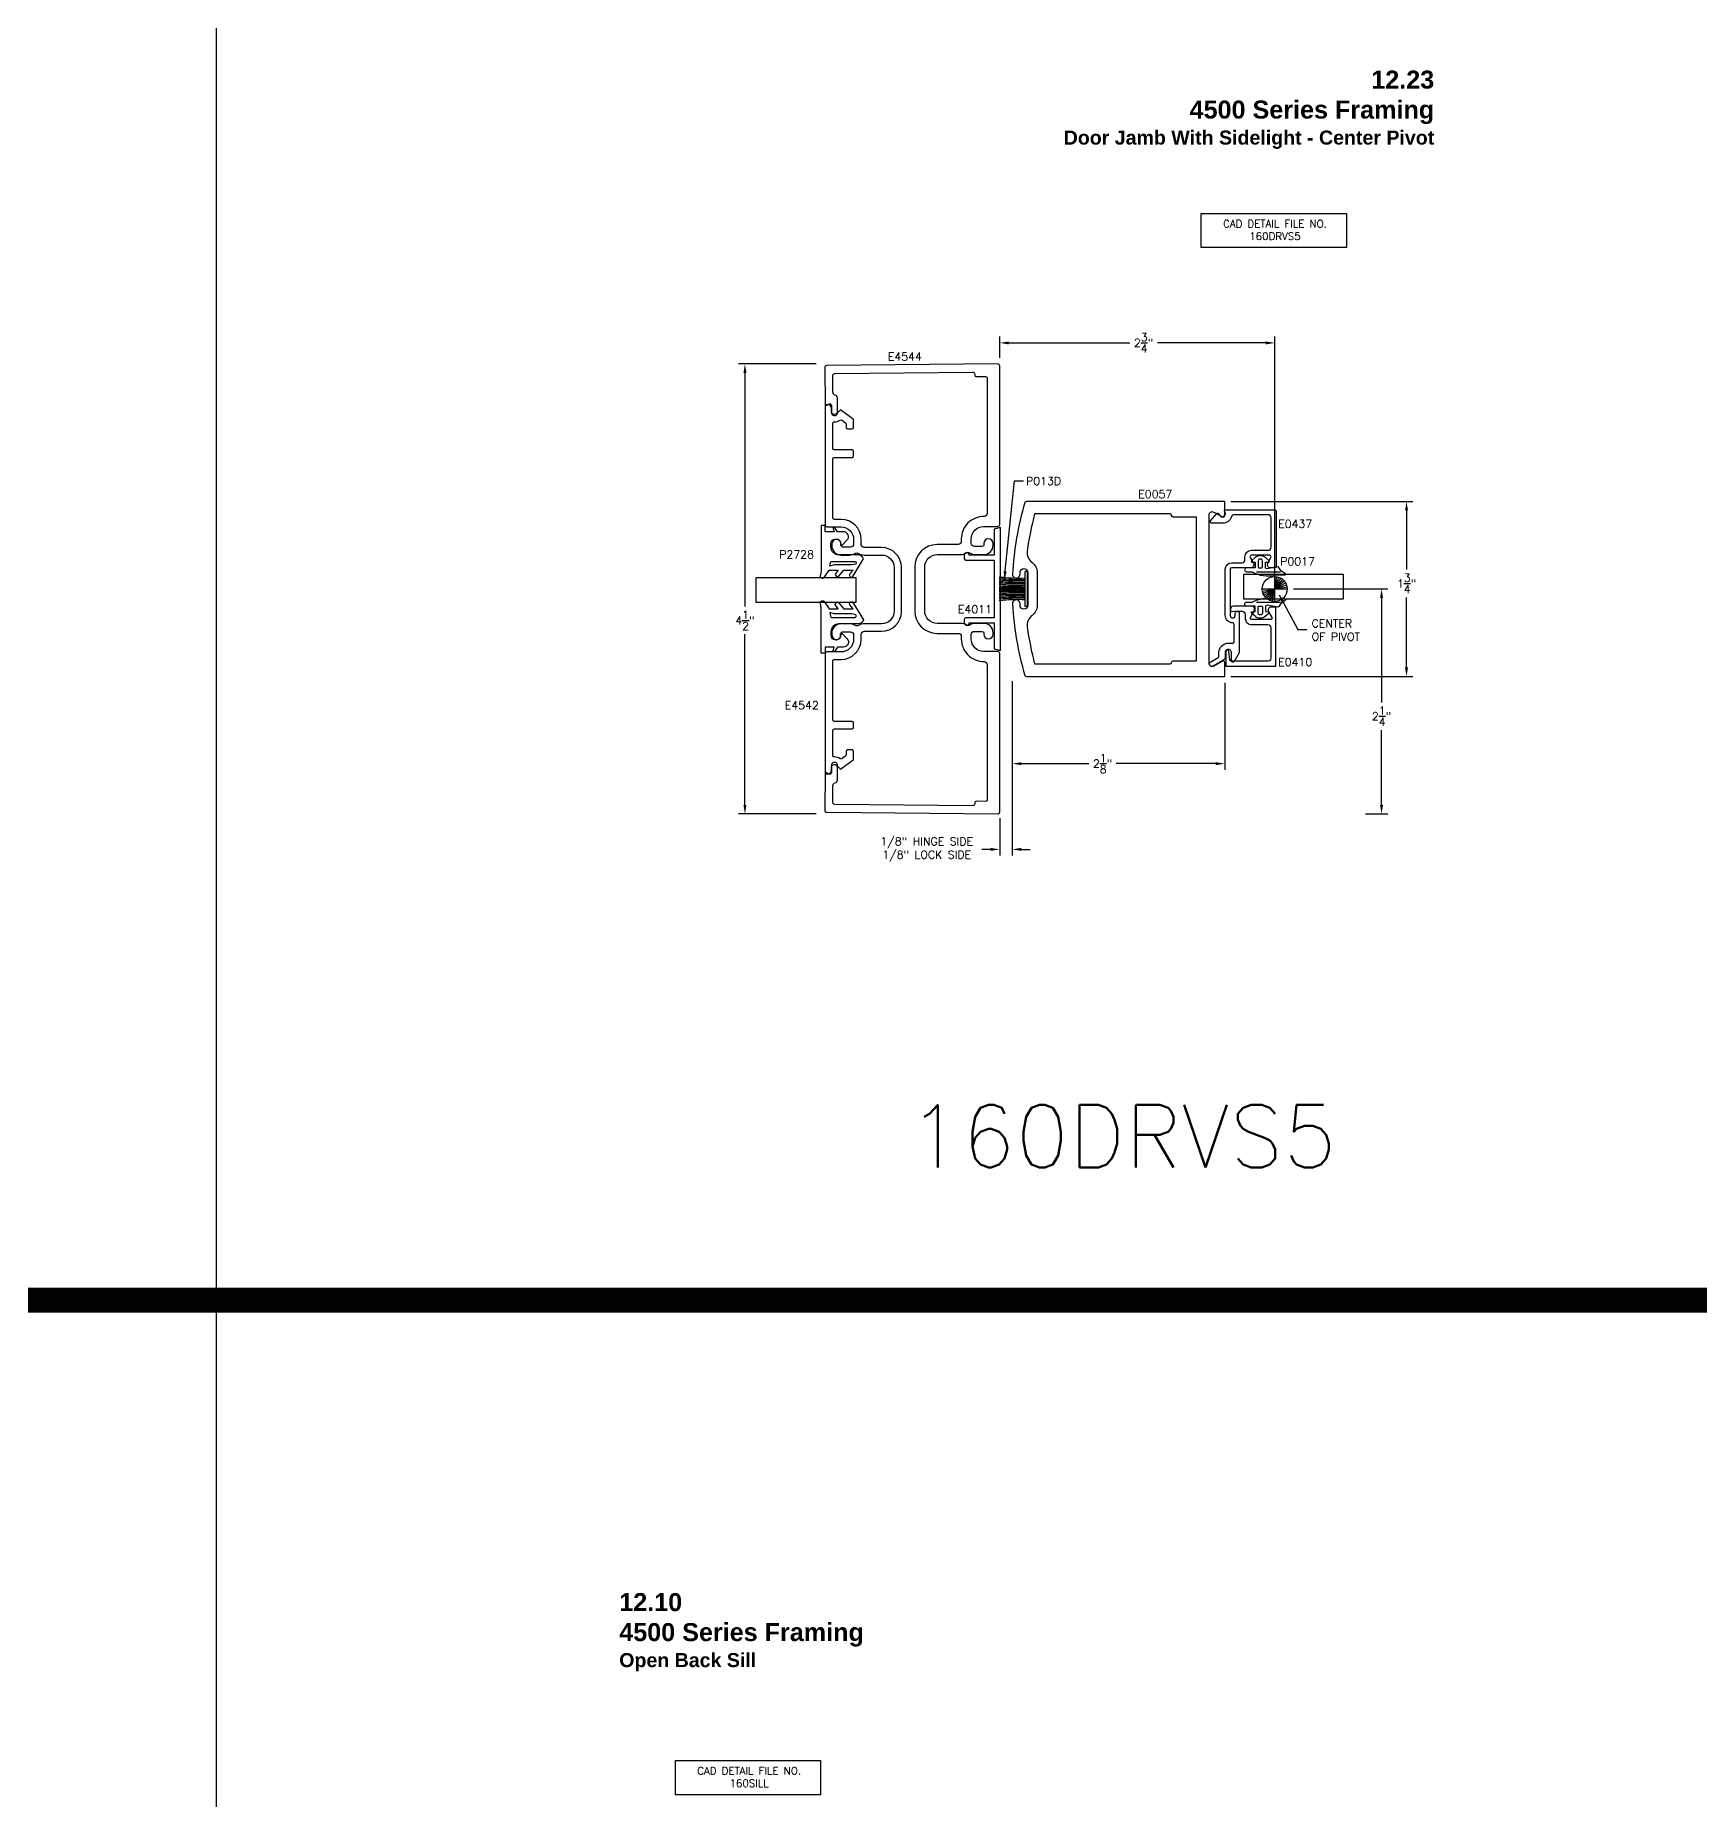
# Model space of a CAD drawing. Extents: x 0 to 139, y 0 to 75.
# Drawn here: x 89.1 to 105.74, y 39.88 to 57.53 of the extents above; entities that cross this region are included whole.
import ezdxf

# ---------------------------------------------------------------- set-up
doc = ezdxf.new("R2010")
doc.units = 0
doc.header["$MEASUREMENT"] = 0
doc.header["$PDMODE"] = 3
doc.layers.get('DEFPOINTS').update_dxf_attribs({"linetype": 'CONTINUOUS'})
for name, color, linetype in [('R-ANNO-DIMS', 3, 'CONTINUOUS'), ('R-ANNO-TEXT', 6, 'CONTINUOUS'), ('R-DET1', 4, 'CONTINUOUS'), ('R-DET2', 2, 'CONTINUOUS'), ('R-OTLN', 1, 'CONTINUOUS'), ('R-PAT1', 5, 'CONTINUOUS'), ('TITLE', 7, 'CONTINUOUS')]:
    doc.layers.add(name, color=color, linetype=linetype)
doc.styles.get("Standard").update_dxf_attribs({"font": 'simplex'})
doc.dimstyles.new('1X', dxfattribs={"dimscale": 0, "dimtxt": 0.08, "dimasz": 0.09, "dimexe": 0.0625, "dimexo": 0.0625, "dimgap": 0.045, "dimtad": 0, "dimtih": 1, "dimtoh": 1, "dimdec": 4, "dimzin": 4, "dimtxsty": 'STANDARD', "dimcen": 0, "dimazin": 3, "dimtfac": 1, "dimtdec": 4, "dimtofl": 0, "dimtmove": 0, "dimatfit": 3, "dimtolj": 1, "dimtzin": 4})

# ---------------------------------------------------------------- blocks, each defined once
blk = doc.blocks.new('*D34')
at = {"layer": 'DEFPOINTS', "color": 0}
for p in [(98.87, 51.131), (100.995, 51.115), (98.87, 50.243)]:
    blk.add_point(p, dxfattribs=at)
at = {"layer": 'R-ANNO-DIMS', "color": 0}
for p, q in [((98.87, 51.068), (98.87, 50.18)), ((100.995, 51.052), (100.995, 50.18)), ((98.96, 50.243), (99.637, 50.243)), ((100.905, 50.243), (99.909, 50.243))]:
    blk.add_line(p, q, dxfattribs=at)
for points in [[(98.96, 50.258), (98.96, 50.228), (98.87, 50.243)], [(100.905, 50.258), (100.905, 50.228), (100.995, 50.243)]]:
    blk.add_solid(points, dxfattribs=at)
at = {"layer": 'R-ANNO-DIMS', "color": 0, "insert": (99.773, 50.243), "char_height": 0.08, "attachment_point": 5}
blk.add_mtext('\\A1;2{\\H1.000000x;\\S1/8;}"', dxfattribs=at)
blk = doc.blocks.new('*D35')
at = {"layer": 'DEFPOINTS', "color": 0}
for p in [(101.495, 54.45), (98.745, 54.24), (101.495, 51.99)]:
    blk.add_point(p, dxfattribs=at)
at = {"layer": 'R-ANNO-DIMS', "color": 0}
for p, q in [((98.745, 54.302), (98.745, 54.513)), ((98.835, 54.45), (100.045, 54.45)), ((101.405, 54.45), (100.321, 54.45)), ((101.495, 52.052), (101.495, 54.513))]:
    blk.add_line(p, q, dxfattribs=at)
for points in [[(98.835, 54.465), (98.835, 54.435), (98.745, 54.45)], [(101.405, 54.465), (101.405, 54.435), (101.495, 54.45)]]:
    blk.add_solid(points, dxfattribs=at)
at = {"layer": 'R-ANNO-DIMS', "color": 0, "insert": (100.183, 54.45), "char_height": 0.08, "attachment_point": 5}
blk.add_mtext('\\A1;2{\\H1.000000x;\\S3/4;}"', dxfattribs=at)
blk = doc.blocks.new('*D36')
at = {"layer": 'DEFPOINTS', "color": 0}
for p in [(96.197, 54.24), (96.97, 54.24), (96.973, 49.74)]:
    blk.add_point(p, dxfattribs=at)
at = {"layer": 'R-ANNO-DIMS', "color": 0}
for p, q in [((96.908, 54.24), (96.134, 54.24)), ((96.197, 54.15), (96.197, 51.813)), ((96.197, 49.83), (96.197, 51.537)), ((96.91, 49.74), (96.134, 49.74))]:
    blk.add_line(p, q, dxfattribs=at)
for points in [[(96.182, 54.15), (96.212, 54.15), (96.197, 54.24)], [(96.182, 49.83), (96.212, 49.83), (96.197, 49.74)]]:
    blk.add_solid(points, dxfattribs=at)
at = {"layer": 'R-ANNO-DIMS', "color": 0, "insert": (96.197, 51.675), "char_height": 0.08, "attachment_point": 5}
blk.add_mtext('\\A1;4{\\H1.000000x;\\S1/2;}"', dxfattribs=at)
blk = doc.blocks.new('*D37')
at = {"layer": 'DEFPOINTS', "color": 0}
for p in [(100.995, 52.865), (102.813, 52.865), (100.995, 51.115)]:
    blk.add_point(p, dxfattribs=at)
at = {"layer": 'R-ANNO-DIMS', "color": 0}
for p, q in [((101.057, 52.865), (102.875, 52.865)), ((102.813, 52.775), (102.813, 52.183)), ((102.813, 51.205), (102.813, 51.906)), ((101.057, 51.115), (102.875, 51.115))]:
    blk.add_line(p, q, dxfattribs=at)
for points in [[(102.798, 52.775), (102.828, 52.775), (102.813, 52.865)], [(102.798, 51.205), (102.828, 51.205), (102.813, 51.115)]]:
    blk.add_solid(points, dxfattribs=at)
at = {"layer": 'R-ANNO-DIMS', "color": 0, "insert": (102.813, 52.044), "char_height": 0.08, "attachment_point": 5}
blk.add_mtext('\\A1;1{\\H1.000000x;\\S3/4;}"', dxfattribs=at)
blk = doc.blocks.new('*D38')
at = {"layer": 'DEFPOINTS', "color": 0}
for p in [(101.62, 51.99), (102.563, 51.99), (102.339, 49.74)]:
    blk.add_point(p, dxfattribs=at)
at = {"layer": 'R-ANNO-DIMS', "color": 0}
for p, q in [((101.682, 51.99), (102.625, 51.99)), ((102.563, 51.9), (102.563, 50.855)), ((102.563, 49.83), (102.563, 50.578)), ((102.402, 49.74), (102.625, 49.74))]:
    blk.add_line(p, q, dxfattribs=at)
for points in [[(102.548, 51.9), (102.578, 51.9), (102.563, 51.99)], [(102.548, 49.83), (102.578, 49.83), (102.563, 49.74)]]:
    blk.add_solid(points, dxfattribs=at)
at = {"layer": 'R-ANNO-DIMS', "color": 0, "insert": (102.563, 50.717), "char_height": 0.08, "attachment_point": 5}
blk.add_mtext('\\A1;2{\\H1.000000x;\\S1/4;}"', dxfattribs=at)
blk = doc.blocks.new('P013D')
at = {"layer": 'R-DET2'}
for p, q in [((36.7, 50.764), (36.7, 51.114)), ((36.725, 51.114), (36.7, 51.114)), ((36.725, 50.764), (36.725, 51.114)), ((36.7, 50.939), (36.441, 50.939)), ((36.725, 50.764), (36.7, 50.764))]:
    blk.add_line(p, q, dxfattribs=at)
for centre, radius, start, end in [((36.643, 53.016), 1.969, 264.1137, 271.6641), ((36.643, 53.002), 1.969, 264.1137, 271.6641), ((36.63, 53.683), 2.661, 265.9222, 271.5038), ((36.63, 53.668), 2.661, 265.9222, 271.5038), ((36.619, 54.647), 3.652, 267.204, 271.2698), ((36.619, 54.632), 3.652, 267.204, 271.2698), ((36.574, 55.853), 4.887, 268.4408, 271.4785), ((36.562, 59.696), 8.744, 269.2078, 270.9054), ((36.562, 42.182), 8.744, 89.0946, 90.7922), ((36.574, 46.026), 4.887, 88.5215, 91.5592), ((36.619, 47.247), 3.652, 88.7302, 92.796), ((36.619, 47.232), 3.652, 88.7302, 92.796), ((36.63, 48.21), 2.661, 88.4962, 94.0778), ((36.63, 48.195), 2.661, 88.4962, 94.0778), ((36.643, 48.876), 1.969, 88.3359, 95.8863), ((36.643, 48.862), 1.969, 88.3359, 95.8863)]:
    blk.add_arc(centre, radius, start, end, dxfattribs=at)
blk = doc.blocks.new('*D136')
at = {"layer": 'DEFPOINTS', "color": 0}
for p in [(98.87, 51.068), (98.745, 49.76), (98.745, 49.386)]:
    blk.add_point(p, dxfattribs=at)
at = {"layer": 'R-ANNO-DIMS', "color": 0, "linetype": 'BYBLOCK'}
for p, q in [((98.87, 51.006), (98.87, 49.324)), ((98.745, 49.697), (98.745, 49.324)), ((98.655, 49.386), (98.565, 49.386)), ((98.96, 49.386), (99.05, 49.386))]:
    blk.add_line(p, q, dxfattribs=at)
at = {"layer": 'R-ANNO-DIMS', "color": 0}
for points in [[(98.655, 49.401), (98.655, 49.371), (98.745, 49.386)], [(98.96, 49.401), (98.96, 49.371), (98.87, 49.386)]]:
    blk.add_solid(points, dxfattribs=at)
at = {"layer": 'R-ANNO-DIMS', "color": 0, "insert": (98.015, 49.386), "char_height": 0.08, "attachment_point": 5}
blk.add_mtext('\\A1;1/8" HINGE SIDE\\P1/8" LOCK SIDE', dxfattribs=at)
blk = doc.blocks.new('P2728_GASKET')
at = {"layer": 'R-DET2'}
blk.add_lwpolyline([(86.461, 33.362), (86.567, 33.537, 0.301952), (86.52, 33.577), (86.32, 33.577, -0.414214), (86.24, 33.657), (86.24, 33.695, -0.388879), (86.276, 33.735), (86.292, 33.736, -0.440011), (86.336, 33.696), (86.336, 33.682, 0.668179), (86.353, 33.675), (86.401, 33.724, 0.668179), (86.366, 33.809), (86.307, 33.809), (86.279, 33.849, 0.836323), (86.264, 33.842), (86.273, 33.809), (86.189, 33.809, -0.414214), (86.183, 33.815), (86.183, 33.865, 0.414214), (86.177, 33.871), (86.149, 33.871, 0.414214), (86.143, 33.865), (86.143, 33.427, -0.083245), (86.135, 33.378), (86.135, 33.378)], format="xyb", dxfattribs=at)
for points in [[(86.174, 33.352), (86.223, 33.426), (86.314, 33.426), (86.283, 33.384)], [(86.313, 33.359), (86.371, 33.426), (86.462, 33.426), (86.431, 33.388)]]:
    blk.add_lwpolyline(points, dxfattribs=at)
blk.add_lwpolyline([(86.235, 33.499, -0.372312), (86.249, 33.512), (86.48, 33.512, -0.668179), (86.49, 33.486), (86.448, 33.478), (86.274, 33.478), (86.23, 33.465)], format="xyb", close=True, dxfattribs=at)
at = {"layer": 'R-DET2', "ltscale": 0.1}
for centre, radius, start, end in [((86.157, 33.369), 0.0237, 157.7655, 314.5007), ((86.313, 33.388), 0.0297, 188.4603, 270), ((86.446, 33.375), 0.0199, 139.7022, 319.7022)]:
    blk.add_arc(centre, radius, start, end, dxfattribs=at)

msp = doc.modelspace()

# ---------------------------------------------------------------- linework, layer by layer
at = {"layer": 'R-ANNO-TEXT'}
for points in [[(100.76082, 55.74467), (102.2123, 55.74467), (102.2123, 55.40261), (100.76082, 55.40261)], [(95.5025, 40.27599), (96.95398, 40.27599), (96.95398, 39.93392), (95.5025, 39.93392)]]:
    msp.add_lwpolyline(points, close=True, dxfattribs=at)
at = {"layer": 'R-DET1'}
msp.add_lwpolyline([(97.08973, 53.30527), (97.26873, 53.30527, 0.41421356), (97.28373, 53.32027), (97.28373, 53.36527, 0.41421356), (97.26873, 53.38027), (97.08973, 53.38027, -0.41421356), (97.07473, 53.39527), (97.07473, 53.6453, -0.42149533), (97.09011, 53.6603, 0.15272988), (97.15095, 53.67769, -0.31517925), (97.16815, 53.67718), (97.20269, 53.65147, -0.23702968), (97.20873, 53.63944), (97.20873, 53.60527, 0.41421356), (97.22373, 53.59027), (97.26873, 53.59027, 0.41421356), (97.28373, 53.60527), (97.28373, 53.67711, 0.23703242), (97.27769, 53.68914), (97.15258, 53.78227), (97.11465, 53.74435, -0.66817877), (97.06173, 53.76627), (97.06173, 53.79827, 0.41421375), (97.03073, 53.82927), (96.99973, 53.82927), (96.99973, 52.62527, 0.41421356), (97.01473, 52.61027), (97.15873, 52.61027, -0.41421356), (97.28373, 52.48527), (97.28373, 52.44027, -0.41421356), (97.25273, 52.40927), (97.17373, 52.40927, -0.41421356), (97.15873, 52.42427), (97.15873, 52.43877, 1), (97.06573, 52.43877), (97.06573, 52.42227, 0.41421356), (97.15873, 52.32927), (97.23873, 52.32927, 0.13191612), (97.30135, 52.34608, -0.2782092), (97.33336, 52.3455, 0.14111415), (97.38973, 52.32927), (97.56273, 52.32927, -0.41421356), (97.68773, 52.20427), (97.68773, 51.76627, -0.41421356), (97.56273, 51.64127), (97.38973, 51.64127, 0.14111415), (97.33336, 51.62503, -0.2782092), (97.30135, 51.62445, 0.13191612), (97.23873, 51.64127), (97.15873, 51.64127, 0.41421356), (97.06573, 51.54827), (97.06573, 51.53177, 1), (97.15873, 51.53177), (97.15873, 51.54627, -0.41421356), (97.17373, 51.56127), (97.25273, 51.56127, -0.41421356), (97.28373, 51.53027), (97.28373, 51.48527, -0.41421356), (97.15873, 51.36027), (97.01473, 51.36027, 0.41421356), (96.99973, 51.34527), (96.99973, 50.14127), (97.03073, 50.14127, 0.41421375), (97.06173, 50.17227), (97.06173, 50.20427, -0.66817877), (97.11465, 50.22619), (97.15258, 50.18827), (97.27769, 50.28139, 0.23703242), (97.28373, 50.29342), (97.28373, 50.36527, 0.41421356), (97.26873, 50.38027), (97.22373, 50.38027, 0.41421356), (97.20873, 50.36527), (97.20873, 50.3311, -0.23702968), (97.20269, 50.31906), (97.16815, 50.29335, -0.31517925), (97.15095, 50.29285, 0.15272988), (97.09011, 50.31023, -0.42149533), (97.07473, 50.32523), (97.07473, 50.57527, -0.41421356), (97.08973, 50.59027), (97.26873, 50.59027, 0.41421356), (97.28373, 50.60527), (97.28373, 50.65027, 0.41421356), (97.26873, 50.66527), (97.08973, 50.66527, -0.41421356), (97.07473, 50.68027), (97.07473, 51.27027, -0.41421356), (97.08973, 51.28527), (97.15873, 51.28527, 0.41421356), (97.35873, 51.48527), (97.35873, 51.53527, -0.41421356), (97.38973, 51.56627), (97.56273, 51.56627, 0.41421356), (97.76273, 51.76627), (97.76273, 52.20427, 0.41421356), (97.56273, 52.40427), (97.38973, 52.40427, -0.41421356), (97.35873, 52.43527), (97.35873, 52.48527, 0.41421356), (97.15873, 52.68527), (97.08973, 52.68527, -0.41421356), (97.07473, 52.70027), (97.07473, 53.29027, -0.41421356)], format="xyb", close=True, dxfattribs=at)
for points in [[(100.99947, 51.72555), (100.99947, 52.18655, -0.41421356), (101.06447, 52.25155), (101.16648, 52.25155, 0.41421356), (101.19748, 52.28255), (101.19748, 52.31155, -0.41421356), (101.26248, 52.37655), (101.42847, 52.37655, 0.41421356), (101.45947, 52.40755), (101.45947, 52.70155, 0.41421356), (101.42847, 52.73255), (101.09143, 52.73255, 0.32566273), (101.06192, 52.71105, -0.32566273), (100.9734, 52.64655), (100.86502, 52.64655, -0.63707026), (100.85353, 52.67119), (100.91448, 52.74383, -0.47797252), (100.93004, 52.74353), (100.94562, 52.72346, 0.86906798), (100.9989, 52.75397), (100.99295, 52.76884, -0.53050876), (101.00224, 52.78255), (101.49447, 52.78255, -0.41421356), (101.50947, 52.76755), (101.50947, 52.21655, -0.41421356), (101.49447, 52.20155), (101.45198, 52.20155, -0.57735903), (101.42513, 52.24805), (101.45746, 52.30405, 0.57735903), (101.44447, 52.32655), (101.26249, 52.32655, 0.57734117), (101.24949, 52.30405), (101.28182, 52.24805, -0.57734117), (101.25498, 52.20155), (101.06447, 52.20155, 0.41421356), (101.04947, 52.18655), (101.04947, 51.72555, 1), (101.09947, 51.72555), (101.09947, 51.74755, -1), (101.13947, 51.74755), (101.13947, 51.35055), (101.08946, 51.26393, -0.76733083), (101.06147, 51.27143), (101.06147, 51.35508, 1.00570395), (100.99947, 51.35543), (100.99947, 51.29643, -0.26794617), (100.99197, 51.28344), (100.87997, 51.21878, -0.99997534), (100.85497, 51.26208), (100.92997, 51.30539, 0.26794235), (100.93747, 51.31838), (100.93747, 51.35544, -0.41421356), (101.03047, 51.44844), (101.07447, 51.44844, 0.41421356), (101.08947, 51.46344), (101.08947, 51.63555, 0.41421194), (101.07447, 51.65055, -0.41421194), (100.99947, 51.72555)], [(101.04697, 51.28025), (101.03645, 51.36591, 0.94070735), (101.00656, 51.36408), (101.00656, 51.21708), (101.50656, 51.21708), (101.50656, 51.80808), (101.45925, 51.80808, 0.57735031), (101.43241, 51.76158), (101.46474, 51.70558, -0.57734995), (101.45175, 51.68308), (101.2646, 51.68308, -0.57735006), (101.25161, 51.70558), (101.28971, 51.77158, 0.57735393), (101.26287, 51.81808), (101.08256, 51.81808, 0.41421356), (101.05156, 51.78708), (101.05156, 51.77969, 0.45599114), (101.06866, 51.76484), (101.09156, 51.76808), (101.1686, 51.76808, -0.41421356), (101.1996, 51.73708), (101.1996, 51.69827, 0.41573472), (101.26475, 51.63308), (101.42556, 51.63308, -0.41421356), (101.45656, 51.60208), (101.45656, 51.29808, -0.41421356), (101.42556, 51.26708), (101.06186, 51.26708, -0.37886689), (101.04697, 51.28025)]]:
    msp.add_lwpolyline(points, format="xyb", dxfattribs=at)
at = {"layer": 'R-DET1', "color": 4, "linetype": 'CONTINUOUS'}
msp.add_lwpolyline([(98.40564, 51.70083, 0.41421356), (98.39064, 51.68583), (98.39064, 51.65083, 0.999994), (98.44064, 51.65083), (98.68964, 51.65083), (98.68964, 51.39144), (98.75164, 51.37483), (98.75164, 52.60483), (98.68964, 52.58822), (98.68964, 52.32883), (98.44064, 52.32883, 0.999994), (98.39064, 52.32883), (98.39064, 52.29383, 0.41421356), (98.40564, 52.27883), (98.68964, 52.27883), (98.68964, 51.70083), (98.40564, 51.70083)], format="xyb", dxfattribs=at)
at = {"layer": 'R-DET2'}
for points in [[(101.49595, 52.12771), (101.59406, 52.1298, 0.47703701), (101.60384, 52.14188, -0.16906349), (101.53494, 52.20383, 0.37880884), (101.52429, 52.21171), (101.41897, 52.1925, -0.34624191), (101.4031, 52.20246), (101.4031, 52.25655), (101.43329, 52.25766, 0.6086559), (101.4387, 52.2708), (101.40214, 52.30311, 0.37861709), (101.29905, 52.30311), (101.2625, 52.2708, 0.6086559), (101.2679, 52.25766), (101.2981, 52.25655), (101.2981, 52.20155), (101.2131, 52.20155, 1), (101.2131, 52.16155), (101.26814, 52.16155, 0.18932511)], [(101.3431, 52.2876, 0.34199871), (101.3281, 52.26823), (101.3281, 52.20955, 0.41421356), (101.3361, 52.20155), (101.3651, 52.20155, 0.41421356), (101.3731, 52.20955), (101.3731, 52.26823, 0.34199871), (101.3581, 52.2876, 0.12701665)], [(101.49595, 51.89301), (101.59406, 51.88983, -0.47703701), (101.60384, 51.87775, 0.16906349), (101.53494, 51.81579, -0.37880884), (101.52428, 51.80791), (101.41897, 51.82713, 0.34624191), (101.4031, 51.81717), (101.4031, 51.76308), (101.43329, 51.76197, -0.6086559), (101.4387, 51.74882), (101.40214, 51.71651, -0.37861709), (101.29905, 51.71651), (101.2625, 51.74882, -0.6086559), (101.2679, 51.76197), (101.2981, 51.76308), (101.2981, 51.81808), (101.2131, 51.81808, -1), (101.2131, 51.85808), (101.26814, 51.85808, -0.16136533)], [(101.3431, 51.73203, -0.34199871), (101.3281, 51.7514), (101.3281, 51.81008, -0.41421356), (101.3361, 51.81808), (101.3651, 51.81808, -0.41421356), (101.3731, 51.81008), (101.3731, 51.7514, -0.34199871), (101.3581, 51.73203, -0.12701665)]]:
    msp.add_lwpolyline(points, format="xyb", close=True, dxfattribs=at)
for points in [[(97.30479, 51.85551), (96.31081, 51.85551), (96.31081, 52.10551), (97.30479, 52.10551), (97.30479, 51.85551)], [(102.1805, 51.88784), (101.18652, 51.88784), (101.18652, 52.13784), (102.1805, 52.13784), (102.1805, 51.88784)]]:
    msp.add_lwpolyline(points, close=True, dxfattribs=at)
for points in [[(101.31229, 52.16155), (101.55206, 52.1618)], [(101.31229, 51.85808), (101.55206, 51.85783)]]:
    msp.add_lwpolyline(points, dxfattribs=at)
at = {"layer": 'R-OTLN'}
msp.add_lwpolyline([(97.01469, 54.22254, 0.41421356), (96.99486, 54.20237), (96.99811, 53.83024, 0.5773509), (97.01017, 53.82341), (97.03853, 53.84012, -0.5773509), (97.06114, 53.82732), (97.06178, 53.75393, 1.00002677), (97.12378, 53.75447), (97.12253, 53.89784, 0.3350127), (97.09977, 53.92746, -0.33501287), (97.07701, 53.95707), (97.07556, 54.12307, -0.41421356), (97.09538, 54.14324), (98.47445, 54.15734, -0.41677185), (98.49462, 54.13734), (98.49462, 54.13269, 0.41677185), (98.5148, 54.11269), (98.60449, 54.11347, -0.41677185), (98.61962, 54.09847), (98.61962, 52.74568, -0.41767213), (98.58826, 52.71469, 0.41767213), (98.3606, 52.4897), (98.3606, 52.46473, -0.41421356), (98.3296, 52.43373), (98.11962, 52.43373, 0.41421356), (97.89462, 52.20873), (97.89462, 51.9897), (97.89462, 51.77067, 0.41421356), (98.11962, 51.54567), (98.3296, 51.54567, -0.41421356), (98.3606, 51.51467), (98.3606, 51.4897, 0.41767213), (98.58826, 51.26472, -0.41767213), (98.61962, 51.23372), (98.61962, 49.88093, -0.41677185), (98.60449, 49.86593), (98.5148, 49.86671, 0.41677185), (98.49462, 49.84671), (98.49462, 49.84206, -0.41677185), (98.47445, 49.82206), (97.09538, 49.83616, -0.41421356), (97.07556, 49.85634), (97.07701, 50.02233, -0.33501304), (97.09977, 50.05195, 0.33501294), (97.12253, 50.08156), (97.12378, 50.22493, 1.00002839), (97.06178, 50.22547), (97.06114, 50.15208, -0.57735051), (97.03853, 50.13929), (97.01017, 50.15599, 0.57735051), (96.99811, 50.14917), (96.99486, 49.77704, 0.41421356), (97.01469, 49.75686), (98.72445, 49.73988, 0.41677185), (98.74462, 49.75988), (98.74462, 51.3447, 0.41421356), (98.72462, 51.3647), (98.5856, 51.3647, -0.41421356), (98.4606, 51.4897), (98.4606, 51.53467, -0.41421356), (98.4916, 51.56567), (98.5706, 51.56567, -0.41421356), (98.5856, 51.55067), (98.5856, 51.53617, 1), (98.6786, 51.53617), (98.6786, 51.55267, 0.41421356), (98.5856, 51.64567), (98.5056, 51.64567, 0.13191612), (98.44299, 51.62886, -0.2782092), (98.41098, 51.62944, 0.14111415), (98.3546, 51.64567), (98.11962, 51.64567, -0.41421356), (97.99462, 51.77067), (97.99462, 51.9897), (97.99462, 52.20873, -0.41421356), (98.11962, 52.33373), (98.3546, 52.33373, 0.14111415), (98.41098, 52.34997, -0.2782092), (98.44299, 52.35055, 0.13191612), (98.5056, 52.33373), (98.5856, 52.33373, 0.41421356), (98.6786, 52.42673), (98.6786, 52.44323, 1), (98.5856, 52.44323), (98.5856, 52.42873, -0.41421356), (98.5706, 52.41373), (98.4916, 52.41373, -0.41421356), (98.4606, 52.44473), (98.4606, 52.4897, -0.41421356), (98.5856, 52.6147), (98.72462, 52.6147, 0.41421356), (98.74462, 52.6347), (98.74462, 54.21953, 0.41677185), (98.72445, 54.23953)], format="xyb", close=True, dxfattribs=at)
at = {"layer": 'R-OTLN', "linetype": 'CONTINUOUS'}
msp.add_lwpolyline([(100.99464, 51.25633, 0.5773545), (100.97214, 51.26932), (100.88514, 51.21909, -0.57734913), (100.83864, 51.24594), (100.83864, 51.98983), (100.83863, 52.73245, -0.57734913), (100.88513, 52.75929), (100.97214, 52.71034, 0.5773545), (100.99464, 52.72333), (100.99464, 52.86483), (99.01121, 52.86483, 0.33099714), (98.99684, 52.85415, 0.0607967), (98.87329, 52.13786, 1.02501355), (98.94764, 52.13603), (98.94764, 52.15383, -1), (99.02564, 52.15383), (99.02564, 51.82583, -1), (98.94764, 51.82583), (98.94764, 51.84364, 1.02498601), (98.87329, 51.8418, 0.0607993), (98.99684, 51.12551, 0.33099714), (99.01121, 51.11483), (100.99464, 51.11483)], format="xyb", close=True, dxfattribs=at)
msp.add_lwpolyline([(100.4785, 51.27083), (100.71364, 51.27083), (100.71364, 52.70883), (100.47864, 52.70883, -0.41421356), (100.46364, 52.72383, 0.43233566), (100.44864, 52.73983), (99.09419, 52.73983, 0.03281731), (99.01992, 52.37024, 0.27114238), (99.06873, 52.25377, -0.23581649), (99.11864, 52.15383), (99.11864, 51.82583, -0.23582982), (99.06873, 51.7259, 0.27113947), (99.01992, 51.60943, 0.03281726), (99.09419, 51.23983), (100.44864, 51.23983, 0.41421356), (100.46364, 51.25483, -0.43238705), (100.47864, 51.27083)], format="xyb", dxfattribs=at)
at = {"layer": 'R-PAT1'}
for p, q in [((101.38637, 51.92729), (101.60288, 52.05229)), ((101.39887, 51.90944), (101.59038, 52.07014)), ((101.41427, 51.89404), (101.57497, 52.08555)), ((101.43212, 51.88154), (101.55712, 52.09805)), ((101.45187, 51.87233), (101.53738, 52.10725)), ((101.47292, 51.86669), (101.51633, 52.11289)), ((101.49462, 51.86479), (101.49462, 52.11479)), ((101.36962, 51.98979), (101.61962, 51.98979)), ((101.37152, 51.96809), (101.61772, 52.0115)), ((101.37716, 51.94704), (101.61208, 52.03255))]:
    msp.add_line(p, q, dxfattribs=at)
msp.add_circle((101.49462, 51.98979), 0.125, dxfattribs=at)
at = {"layer": 'TITLE'}
msp.add_line((90.908, 74.87895), (90.908, 14.87895), dxfattribs=at)
at = {"layer": 'TITLE', "const_width": 0.25}
msp.add_lwpolyline([(0.25, 44.87895), (138.908, 44.87895)], dxfattribs=at)

# ---------------------------------------------------------------- block references
at = {"layer": 'R-DET2'}
msp.add_blockref('P2728_GASKET', (10.81638, 18.7526), dxfattribs=at)
at = {"layer": 'R-DET2', "xscale": -1, "rotation": 180}
msp.add_blockref('P2728_GASKET', (10.81638, 85.21793), dxfattribs=at)
at = {"layer": 'TITLE'}
msp.add_blockref('P013D', (62.29913, 1.05183), dxfattribs=at)

# ---------------------------------------------------------------- texts
at = {"layer": 'R-ANNO-TEXT', "char_height": 0.075, "width": 1.875, "attachment_point": 2}
for s, insert in [('CAD DETAIL FILE NO.\\P160DRVS5', (101.4975, 55.67909)), ('CAD DETAIL FILE NO.\\P160SILL', (96.23919, 40.2104))]:
    msp.add_mtext(s, dxfattribs=dict(at, insert=insert))
at = {"layer": 'R-ANNO-TEXT', "char_height": 0.08}
for s, insert, attachment_point in [('E4544', (97.62649, 54.31305), 4), ('\\A1;P013D', (99.00853, 53.06923), 4), ('\\A1;E0057', (100.13055, 52.9375), 4), ('\\A1;E0437', (101.5297, 52.63981), 4), ('\\A1;P2728', (96.8865, 52.33515), 6), ('\\A1;P0017', (101.54982, 52.265), 4), ('\\A1;E4011', (98.32691, 51.78634), 4), ('\\A1;CENTER\\POF PIVOT', (101.86395, 51.57903), 4), ('\\A1;E0410', (101.53017, 51.25947), 4), ('E4542', (96.93515, 50.82668), 6)]:
    msp.add_mtext(s, dxfattribs=dict(at, insert=insert, attachment_point=attachment_point))
at = {"layer": 'TITLE'}
msp.add_text('160DRVS5', height=0.625, dxfattribs=at).set_placement((97.82972, 46.20568))
at = {"layer": 'TITLE', "char_height": 0.18, "width": 7.44}
for s, insert, attachment_point in [('{\\fArial|b1|i0|c0|p34;12.23\\P4500 Series Framing\\P\\H0.7778x;Door Jamb With Sidelight - Center Pivot}', (103.08953, 57.17315, 6.21069), 3), ('{\\fArial|b1|i0|c0|p34;12.10\\P4500 Series Framing\\P\\H0.7778x;Open Back Sill}', (94.94023, 41.94989, 6.21069), 1)]:
    msp.add_mtext(s, dxfattribs=dict(at, insert=insert, attachment_point=attachment_point))

# ---------------------------------------------------------------- dimensions: what is measured, and where the dimension line sits
at = {"layer": 'R-ANNO-DIMS'}
for base, p1, p2, picture, middle in [((101.49458, 54.45029), (98.74458, 54.23983), (101.49458, 51.98983), '*D35', (100.18296, 54.45029)), ((98.86958, 50.24295), (100.99458, 51.11483), (98.86958, 51.13083), '*D34', (99.77304, 50.24295))]:
    dim = msp.add_linear_dim(base=base, p1=p1, p2=p2, dimstyle='1X', override={"dimscale": 1, "dimpost": '"'}, dxfattribs=at)
    dim.commit()
    dim.dimension.update_dxf_attribs({"geometry": picture, "text_midpoint": middle, "dimtype": 160})
for base, p1, p2, picture, middle in [((96.19675, 54.23957), (96.97257, 49.73957), (96.97036, 54.23957), '*D36', (96.19675, 51.67496)), ((102.81256, 52.86483), (100.99464, 51.11483), (100.99464, 52.86483), '*D37', (102.81256, 52.04432)), ((102.5628, 51.98983), (102.33919, 49.73983), (101.61958, 51.98983), '*D38', (102.5628, 50.7168))]:
    dim = msp.add_linear_dim(base=base, p1=p1, p2=p2, angle=90, dimstyle='1X', override={"dimscale": 1, "dimpost": '"'}, dxfattribs=at)
    dim.commit()
    dim.dimension.update_dxf_attribs({"geometry": picture, "text_midpoint": middle, "dimtype": 160})
dim = msp.add_linear_dim(base=(98.74462, 49.38649), p1=(98.86958, 51.06833), p2=(98.74462, 49.75988), text='1/8" HINGE SIDE\\P1/8" LOCK SIDE', dimstyle='1X', override={"dimscale": 1, "dimpost": '"', "dimarcsym": 1}, dxfattribs=at)
dim.commit()
dim.dimension.update_dxf_attribs({"geometry": '*D136', "text_midpoint": (98.01486, 49.38649), "dimtype": 160})

# ---------------------------------------------------------------- leaders
at = {"layer": 'R-ANNO-TEXT'}
for points in [[(98.79045, 52.07583), (98.89311, 53.07033), (98.98311, 53.07033)], [(101.53939, 51.9312), (101.72503, 51.58514), (101.81503, 51.58514)]]:
    msp.add_leader(points, dimstyle='1X', override={"dimscale": 1}, dxfattribs=at)

doc.saveas('drawing.dxf')
